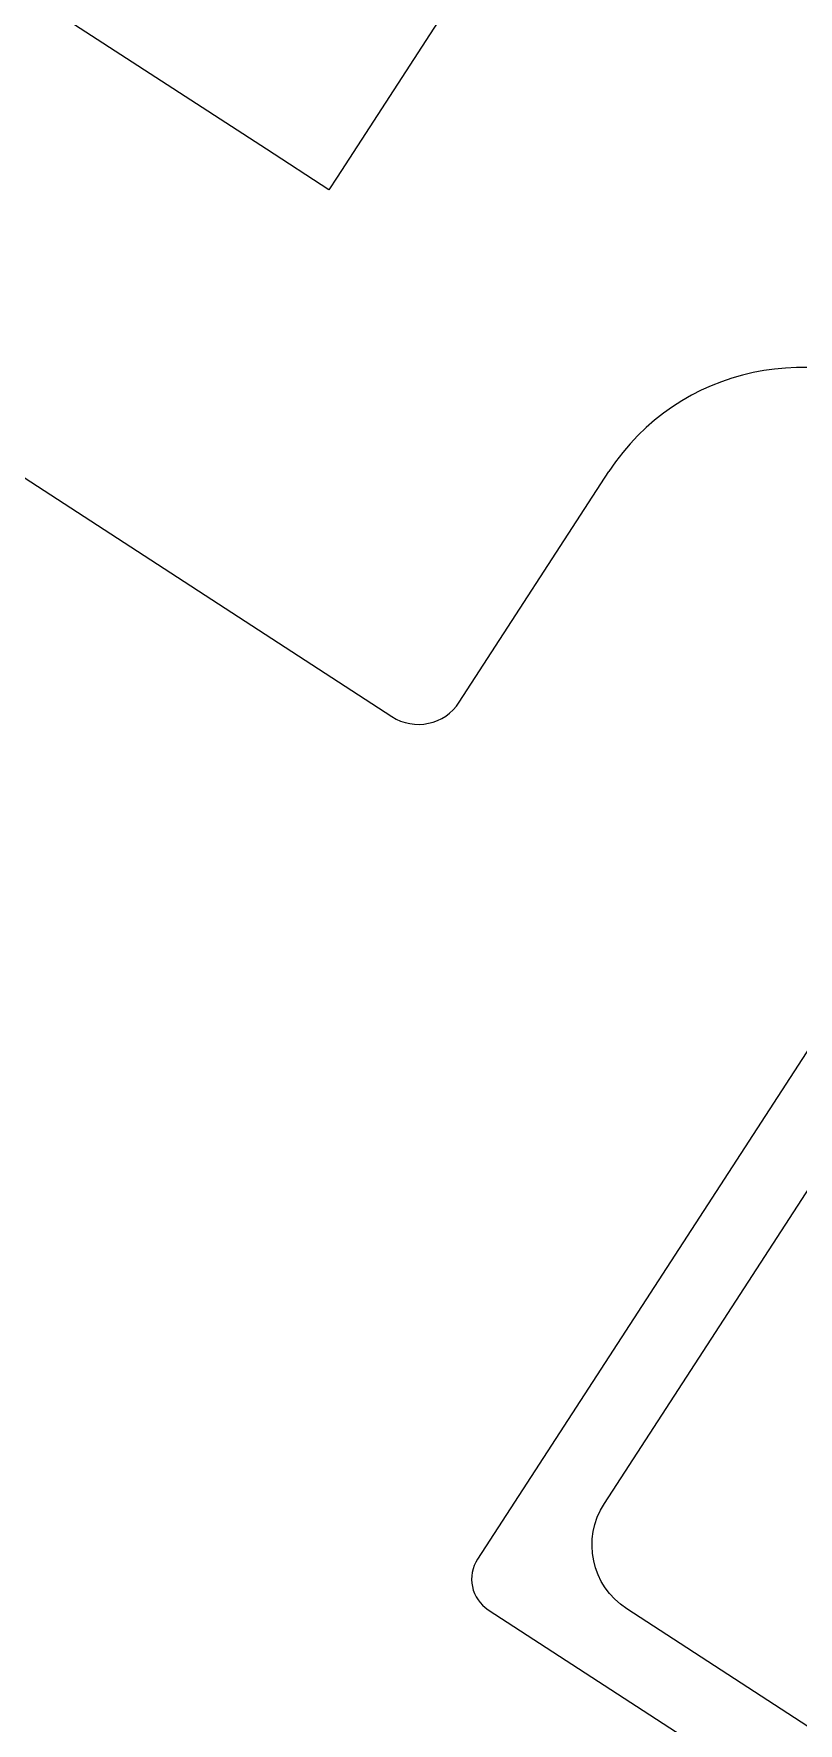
# Model space of a CAD drawing. Header units: millimetres. Extents: x -219 to 14, y 168 to 388.
# Drawn here: x -172.49 to -156.55, y 253.57 to 288.78 of the extents above; entities that cross this region are included whole.
import ezdxf

# ---------------------------------------------------------------- set-up
doc = ezdxf.new("R2010")
doc.units = ezdxf.units.MM
doc.layers.get('0').update_dxf_attribs({"linetype": 'CONTINUOUS'})

msp = doc.modelspace()

# ---------------------------------------------------------------- linework, layer by layer
for p, q in [((-213.231, 305.849), (-165.026, 274.549)), ((-163.62, 274.848), (-160.499, 279.655))]:
    msp.add_line(p, q)
for points in [[(-109.656, 223.178), (-138.825, 242.118, -0.414214), (-139.292, 244.314), (-137.563, 246.977, 1), (-148.214, 253.893), (-149.943, 251.23, -0.414214), (-152.139, 250.763), (-160.128, 255.951, -0.414213), (-160.595, 258.147), (-81.059, 380.64, -0.414214)], [(-95.531, 361.266), (-163.24, 256.987, 0.414214), (-163.016, 255.933), (-110.809, 222.035, -0.198912)]]:
    msp.add_lwpolyline(points, format="xyb")
msp.add_lwpolyline([(-157.694, 298.843), (-159.253, 296.441), (-160.266, 294.881), (-162.711, 291.115), (-163.724, 289.555), (-166.169, 285.789), (-166.339, 285.528), (-167.638, 286.372), (-171.404, 288.817), (-172.964, 289.83), (-176.73, 292.275), (-178.289, 293.288), (-179.653, 294.174), (-178.768, 295.537), (-177.755, 297.097), (-175.31, 300.863), (-174.297, 302.423), (-171.852, 306.189), (-171.008, 307.488), (-170.747, 307.319), (-166.981, 304.874), (-165.421, 303.861), (-161.656, 301.416), (-160.096, 300.403)], close=True)
for centre, major_axis, start_param, end_param in [((-156.505, 277.061), (4.762, 0), 0.994908, 2.565704), ((-164.472, 275.402), (1.016, 0), 4.136501, 5.707297)]:
    msp.add_ellipse(centre, major_axis=major_axis, ratio=1, start_param=start_param, end_param=end_param)

doc.saveas('drawing.dxf')
